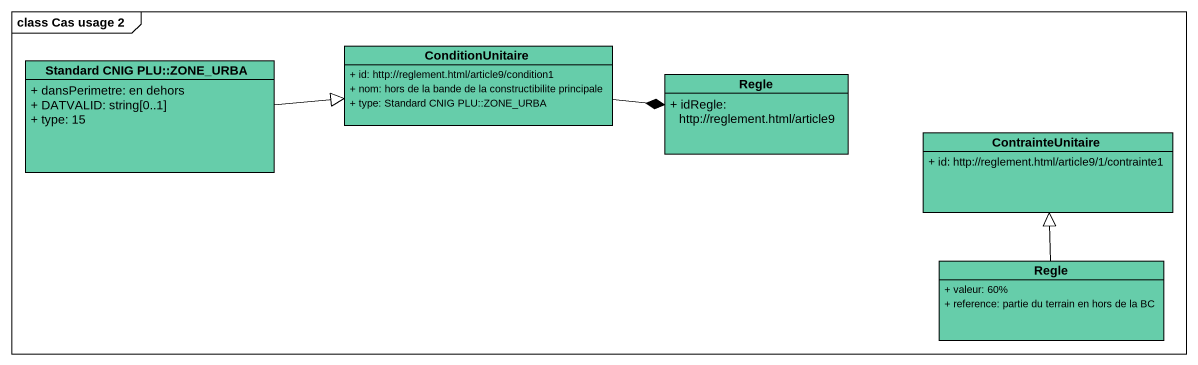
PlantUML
@startuml
mainframe class Cas usage 2
hide circle
hide empty members
skinparam classAttributeIconSize 0
class "Standard CNIG PLU::ZONE_URBA" as Standard_CNIG_PLU_ZONE_URBA #66CDAA {
  + dansPerimetre: en dehors
  + DATVALID: string[0..1]
  + type: 15
}
class ConditionUnitaire #66CDAA {
  + id: http://reglement.html/article9/condition1
  + nom: hors de la bande de la constructibilite principale
  + type: Standard CNIG PLU::ZONE_URBA
}
class Regle #66CDAA {
  + idRegle: http://reglement.html/article9
}
class ContrainteUnitaire #66CDAA {
  + id: http://reglement.html/article9/1/contrainte1
}
class "Regle" as Regle_2 #66CDAA {
  + valeur: 60%
  + reference: partie du terrain en hors de la BC
}
Standard_CNIG_PLU_ZONE_URBA -right-|> ConditionUnitaire
ConditionUnitaire -right-* Regle
Regle_2 -up-|> ContrainteUnitaire
@enduml
